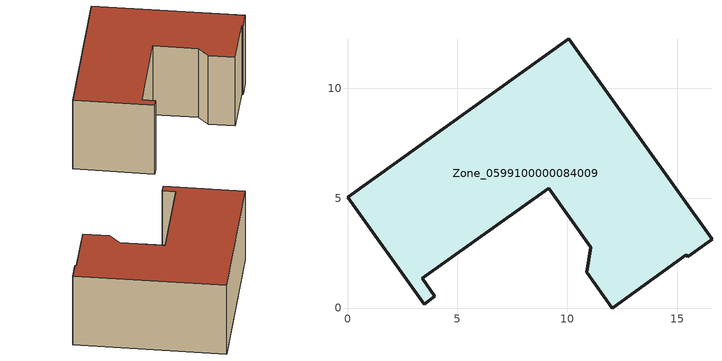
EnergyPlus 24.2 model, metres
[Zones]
Zone_0599100000084009
 floor ground (C_G): 0,5.05 10.06,12.24 16.58,3.12 15.48,2.33 15.42,2.42 12.04,0 10.88,1.63 11.07,2.76 9.15,5.45 3.4,1.36 3.98,0.54 3.48,0.18 z0
 wall outside (C_F): 3.4,1.36 9.15,5.45 11.07,2.76 10.88,1.63 12.04,0 15.42,2.42 15.48,2.33 16.58,3.12 10.06,12.24 0,5.05 3.48,0.18 3.98,0.54 3.4,1.36 z0:5.99
 roof outside (C_R): 16.58,3.12 10.06,12.24 0,5.05 3.48,0.18 3.98,0.54 3.4,1.36 9.15,5.45 11.07,2.76 10.88,1.63 12.04,0 15.42,2.42 15.48,2.33 z5.99
[BUILDING]
Pand.0599100000084009: North Axis=0; Terrain=City; Loads Convergence Tolerance Value=0.04; Temperature Convergence Tolerance Value=0.4; Solar Distribution=FullExterior; Maximum Number of Warmup Days=25; Minimum Number of Warmup Days=1
[Site:Location]
Rotterdam.The.Hague.AP_ZH_NLD Design_Conditions: Latitude=51.96; Longitude=4.45; Time Zone=1; Elevation=-4.5
[SITE:GROUNDTEMPERATURE:BUILDINGSURFACE]
18, 18, 18, 18, 18, 18, 18, 18, 18, 18, 18, 18
[MATERIAL] Thermal Absorptance=0.9; Solar Absorptance=0.7; Visible Absorptance=0.7
Name | Roughness | Thickness | Conductivity | Density | Specific Heat
G.TC.1975-1991 | MediumSmooth | 0.15 | 0.288461 | 540 | 1210
F.TC.1975-1991 | Rough | 0.3 | 0.230769 | 1920 | 840
R.TC.1975-1991 | MediumRough | 0.2 | 0.153846 | 1500 | 1000
[CONSTRUCTION]
C_G: G.TC.1975-1991
C_F: F.TC.1975-1991
C_R: R.TC.1975-1991
[ZONE]
Zone_0599100000084009: Type=1; Multiplier=1; Ceiling Height=Autocalculate; Volume=Autocalculate; Floor Area=autocalculate; Part of Total Floor Area=Yes
[ZONEINFILTRATION:DESIGNFLOWRATE]
Infil_Zone_0599100000084009: Zone or ZoneList or Space or SpaceList=Zone_0599100000084009; Schedule=AlwaysOn; Design Flow Rate Calculation Method=Flow/Area; Flow Rate per Floor Area=0.003; Constant Term Coefficient=1; Temperature Term Coefficient=0; Velocity Term Coefficient=0; Velocity Squared Term Coefficient=0
[HVACTEMPLATE:ZONE:IDEALLOADSAIRSYSTEM]
Zone_0599100000084009: Maximum Heating Supply Air Temperature=50; Minimum Cooling Supply Air Temperature=13; Maximum Heating Supply Air Humidity Ratio=0.0156; Minimum Cooling Supply Air Humidity Ratio=0.0077; Heating Limit=NoLimit; Cooling Limit=NoLimit; Dehumidification Control Type=ConstantSensibleHeatRatio; Cooling Sensible Heat Ratio=0.7; Dehumidification Setpoint=60; Humidification Control Type=None; Humidification Setpoint=30; Outdoor Air Method=None; Outdoor Air Flow Rate per Person=0.00944; Outdoor Air Flow Rate per Zone Floor Area=0; Outdoor Air Flow Rate per Zone=0; Demand Controlled Ventilation Type=None; Outdoor Air Economizer Type=NoEconomizer; Heat Recovery Type=None; Sensible Heat Recovery Effectiveness=0.7; Latent Heat Recovery Effectiveness=0.65
[ZONECONTROL:THERMOSTAT]
ThermostatControl_Zone_0599100000084009: Zone or ZoneList=Zone_0599100000084009; Control Type Schedule=DualSetpointControlType; Control 1=Thermostat_Zone_0599100000084009; Temperature Difference Between Cutout And Setpoint=0
[THERMOSTATSETPOINT:DUALSETPOINT]
Thermostat_Zone_0599100000084009: Heating Setpoint Temperature Schedule=HeatingSetpoint_Zone_0599100000084009; Cooling Setpoint Temperature Schedule=CoolingSetpoint_Zone_0599100000084009
[SCHEDULE:COMPACT]
HeatingSetpoint_Zone_0599100000084009: Through: 12/31, For: AllDays, Until: 24:00, 21
CoolingSetpoint_Zone_0599100000084009: Through: 12/31, For: AllDays, Until: 24:00, 24
DualSetpointControlType: Through: 12/31, For: AllDays, Until: 24:00, 4
AlwaysOn: Through: 12/31, For: AllDays, Until: 24:00, 1
